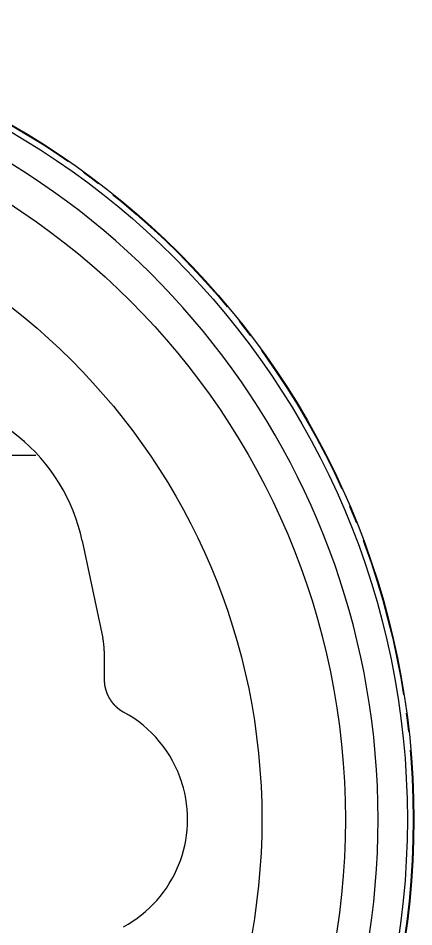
# Model space of a CAD drawing. Extents: x -24 to 358, y 41 to 259.
# Drawn here: x 117.8 to 149.9, y 185.7 to 259.4 of the extents above; entities that cross this region are included whole.
import ezdxf

# ---------------------------------------------------------------- set-up
doc = ezdxf.new("R2010")
doc.units = 0
doc.linetypes.add('CENTER', pattern=[17.5, 13, -1.5, 1.5, -1.5])
doc.layers.get('0').update_dxf_attribs({"linetype": 'CONTINUOUS'})
doc.layers.add('CENTER', color=1, linetype='CENTER')

msp = doc.modelspace()

# ---------------------------------------------------------------- linework, layer by layer
at = {"color": 7, "linetype": 'CONTINUOUS'}
for p, q in [((118.379, 225.1), (118.373, 225.106)), ((119.289, 223.96), (92.906, 223.96)), ((123.034, 217.044), (124.712, 209.15)), ((124.82, 208.128), (124.82, 205.791))]:
    msp.add_line(p, q, dxfattribs=at)
at = {"color": 7}
msp.add_polyline3d([(124.82, 205.791, 0), (124.82, 205.782, 0), (124.82, 205.774, 0), (124.82, 205.765, 0), (124.82, 205.757, 0), (124.82, 205.749, 0), (124.82, 205.74, 0), (124.82, 205.732, 0), (124.821, 205.723, 0), (124.821, 205.715, 0), (124.821, 205.707, 0), (124.821, 205.698, 0), (124.821, 205.69, 0), (124.822, 205.681, 0), (124.822, 205.673, 0), (124.822, 205.665, 0), (124.823, 205.656, 0), (124.823, 205.648, 0), (124.824, 205.639, 0), (124.824, 205.631, 0), (124.824, 205.623, 0), (124.825, 205.614, 0), (124.825, 205.606, 0), (124.826, 205.597, 0), (124.827, 205.589, 0), (124.827, 205.581, 0), (124.828, 205.572, 0), (124.828, 205.564, 0), (124.829, 205.556, 0), (124.83, 205.547, 0), (124.83, 205.539, 0), (124.831, 205.53, 0), (124.832, 205.522, 0), (124.833, 205.514, 0), (124.833, 205.505, 0), (124.834, 205.497, 0), (124.835, 205.489, 0), (124.836, 205.48, 0), (124.837, 205.472, 0), (124.838, 205.463, 0), (124.839, 205.455, 0), (124.84, 205.447, 0), (124.841, 205.438, 0), (124.842, 205.43, 0), (124.843, 205.422, 0), (124.844, 205.413, 0), (124.845, 205.405, 0), (124.846, 205.397, 0), (124.847, 205.388, 0), (124.848, 205.38, 0), (124.849, 205.372, 0), (124.85, 205.363, 0), (124.852, 205.355, 0), (124.853, 205.347, 0), (124.854, 205.338, 0), (124.855, 205.33, 0), (124.857, 205.322, 0), (124.858, 205.314, 0), (124.859, 205.305, 0), (124.861, 205.297, 0), (124.862, 205.289, 0), (124.863, 205.28, 0), (124.865, 205.272, 0), (124.866, 205.264, 0), (124.868, 205.256, 0), (124.869, 205.247, 0), (124.871, 205.239, 0), (124.872, 205.231, 0), (124.874, 205.222, 0), (124.876, 205.214, 0), (124.877, 205.206, 0), (124.879, 205.198, 0), (124.881, 205.189, 0), (124.882, 205.181, 0), (124.884, 205.173, 0), (124.886, 205.165, 0), (124.888, 205.157, 0), (124.889, 205.148, 0), (124.891, 205.14, 0), (124.893, 205.132, 0), (124.895, 205.124, 0), (124.897, 205.116, 0), (124.899, 205.107, 0), (124.901, 205.099, 0), (124.902, 205.091, 0), (124.904, 205.083, 0), (124.906, 205.075, 0), (124.908, 205.067, 0), (124.91, 205.058, 0), (124.913, 205.05, 0), (124.915, 205.042, 0), (124.917, 205.034, 0), (124.919, 205.026, 0), (124.921, 205.018, 0), (124.923, 205.01, 0), (124.925, 205.001, 0), (124.928, 204.993, 0), (124.93, 204.985, 0), (124.932, 204.977, 0), (124.934, 204.969, 0), (124.937, 204.961, 0), (124.939, 204.953, 0), (124.941, 204.945, 0), (124.944, 204.937, 0), (124.946, 204.929, 0), (124.949, 204.921, 0), (124.951, 204.913, 0), (124.954, 204.905, 0), (124.956, 204.897, 0), (124.959, 204.889, 0), (124.961, 204.881, 0), (124.964, 204.873, 0), (124.966, 204.865, 0), (124.969, 204.857, 0), (124.972, 204.849, 0), (124.974, 204.841, 0), (124.977, 204.833, 0), (124.98, 204.825, 0), (124.982, 204.817, 0), (124.985, 204.809, 0), (124.988, 204.801, 0), (124.991, 204.793, 0), (124.993, 204.785, 0), (124.996, 204.777, 0), (124.999, 204.769, 0), (125.002, 204.761, 0), (125.005, 204.753, 0), (125.008, 204.745, 0), (125.011, 204.738, 0), (125.014, 204.73, 0), (125.017, 204.722, 0), (125.02, 204.714, 0), (125.023, 204.706, 0), (125.026, 204.698, 0), (125.029, 204.691, 0), (125.032, 204.683, 0), (125.035, 204.675, 0), (125.038, 204.667, 0), (125.041, 204.659, 0), (125.044, 204.652, 0), (125.048, 204.644, 0), (125.051, 204.636, 0), (125.054, 204.628, 0), (125.057, 204.621, 0), (125.061, 204.613, 0), (125.064, 204.605, 0), (125.067, 204.597, 0), (125.071, 204.59, 0), (125.074, 204.582, 0), (125.077, 204.574, 0), (125.081, 204.567, 0), (125.084, 204.559, 0), (125.088, 204.551, 0), (125.091, 204.544, 0), (125.095, 204.536, 0), (125.098, 204.528, 0), (125.102, 204.521, 0), (125.105, 204.513, 0), (125.109, 204.505, 0), (125.113, 204.498, 0), (125.116, 204.49, 0), (125.12, 204.483, 0), (125.124, 204.475, 0), (125.127, 204.468, 0), (125.131, 204.46, 0), (125.135, 204.453, 0), (125.138, 204.445, 0), (125.142, 204.438, 0), (125.146, 204.43, 0), (125.15, 204.423, 0), (125.154, 204.415, 0), (125.158, 204.408, 0), (125.161, 204.4, 0), (125.165, 204.393, 0), (125.169, 204.385, 0), (125.173, 204.378, 0), (125.177, 204.37, 0), (125.181, 204.363, 0), (125.185, 204.356, 0), (125.189, 204.348, 0), (125.193, 204.341, 0), (125.197, 204.334, 0), (125.201, 204.326, 0), (125.206, 204.319, 0), (125.21, 204.312, 0), (125.214, 204.304, 0), (125.218, 204.297, 0), (125.222, 204.29, 0), (125.226, 204.282, 0), (125.231, 204.275, 0), (125.235, 204.268, 0), (125.239, 204.261, 0), (125.244, 204.253, 0), (125.248, 204.246, 0), (125.252, 204.239, 0), (125.257, 204.232, 0), (125.261, 204.225, 0), (125.265, 204.218, 0), (125.27, 204.21, 0), (125.274, 204.203, 0), (125.279, 204.196, 0), (125.283, 204.189, 0), (125.288, 204.182, 0), (125.292, 204.175, 0), (125.297, 204.168, 0), (125.301, 204.161, 0), (125.306, 204.154, 0), (125.31, 204.147, 0), (125.315, 204.14, 0), (125.32, 204.133, 0), (125.324, 204.126, 0), (125.329, 204.119, 0), (125.334, 204.112, 0), (125.338, 204.105, 0), (125.343, 204.098, 0), (125.348, 204.091, 0), (125.353, 204.084, 0), (125.357, 204.077, 0), (125.362, 204.07, 0), (125.367, 204.063, 0), (125.372, 204.056, 0), (125.377, 204.049, 0), (125.382, 204.043, 0), (125.387, 204.036, 0), (125.392, 204.029, 0), (125.396, 204.022, 0), (125.401, 204.015, 0), (125.406, 204.009, 0), (125.411, 204.002, 0), (125.416, 203.995, 0), (125.421, 203.988, 0), (125.427, 203.982, 0), (125.432, 203.975, 0), (125.437, 203.968, 0), (125.442, 203.962, 0), (125.447, 203.955, 0), (125.452, 203.948, 0), (125.457, 203.942, 0), (125.462, 203.935, 0), (125.468, 203.929, 0), (125.473, 203.922, 0), (125.478, 203.915, 0), (125.483, 203.909, 0), (125.489, 203.902, 0), (125.494, 203.896, 0), (125.499, 203.889, 0), (125.505, 203.883, 0), (125.51, 203.876, 0), (125.515, 203.87, 0), (125.521, 203.863, 0), (125.526, 203.857, 0), (125.532, 203.851, 0), (125.537, 203.844, 0), (125.543, 203.838, 0), (125.548, 203.831, 0), (125.554, 203.825, 0), (125.559, 203.819, 0), (125.565, 203.812, 0), (125.57, 203.806, 0), (125.576, 203.8, 0), (125.581, 203.793, 0), (125.587, 203.787, 0), (125.593, 203.781, 0), (125.598, 203.775, 0), (125.604, 203.768, 0), (125.609, 203.762, 0), (125.615, 203.756, 0), (125.621, 203.75, 0), (125.627, 203.744, 0), (125.632, 203.738, 0), (125.638, 203.732, 0), (125.644, 203.725, 0), (125.65, 203.719, 0), (125.656, 203.713, 0), (125.661, 203.707, 0), (125.667, 203.701, 0), (125.673, 203.695, 0), (125.679, 203.689, 0), (125.685, 203.683, 0), (125.691, 203.677, 0), (125.697, 203.671, 0), (125.703, 203.665, 0), (125.709, 203.659, 0), (125.715, 203.653, 0), (125.721, 203.648, 0), (125.727, 203.642, 0), (125.733, 203.636, 0), (125.739, 203.63, 0), (125.745, 203.624, 0), (125.751, 203.618, 0), (125.757, 203.613, 0), (125.763, 203.607, 0), (125.769, 203.601, 0), (125.775, 203.595, 0), (125.781, 203.59, 0), (125.788, 203.584, 0), (125.794, 203.578, 0), (125.8, 203.573, 0), (125.806, 203.567, 0), (125.812, 203.561, 0), (125.819, 203.556, 0), (125.825, 203.55, 0), (125.831, 203.544, 0), (125.838, 203.539, 0), (125.844, 203.533, 0), (125.85, 203.528, 0), (125.857, 203.522, 0), (125.863, 203.517, 0), (125.869, 203.511, 0), (125.876, 203.506, 0), (125.882, 203.5, 0), (125.889, 203.495, 0), (125.895, 203.49, 0), (125.901, 203.484, 0), (125.908, 203.479, 0), (125.914, 203.474, 0), (125.921, 203.468, 0), (125.927, 203.463, 0), (125.934, 203.458, 0), (125.941, 203.452, 0), (125.947, 203.447, 0), (125.954, 203.442, 0), (125.96, 203.437, 0), (125.967, 203.431, 0), (125.973, 203.426, 0), (125.98, 203.421, 0), (125.987, 203.416, 0), (125.993, 203.411, 0), (126, 203.406, 0), (126.007, 203.401, 0), (126.013, 203.396, 0), (126.02, 203.39, 0), (126.027, 203.385, 0), (126.034, 203.38, 0), (126.04, 203.375, 0), (126.047, 203.37, 0), (126.054, 203.366, 0), (126.061, 203.361, 0), (126.068, 203.356, 0), (126.074, 203.351, 0), (126.081, 203.346, 0), (126.088, 203.341, 0), (126.095, 203.336, 0), (126.102, 203.331, 0), (126.109, 203.327, 0), (126.116, 203.322, 0), (126.123, 203.317, 0), (126.13, 203.312, 0), (126.137, 203.308, 0), (126.144, 203.303, 0), (126.15, 203.298, 0), (126.157, 203.293, 0), (126.164, 203.289, 0), (126.172, 203.284, 0), (126.179, 203.28, 0), (126.186, 203.275, 0), (126.193, 203.27, 0), (126.2, 203.266, 0), (126.207, 203.261, 0), (126.214, 203.257, 0), (126.221, 203.252, 0), (126.228, 203.248, 0), (126.235, 203.243, 0), (126.242, 203.239, 0), (126.25, 203.235, 0), (126.257, 203.23, 0), (126.264, 203.226, 0), (126.271, 203.221, 0), (126.278, 203.217, 0), (126.286, 203.213, 0), (126.293, 203.209, 0), (126.3, 203.204, 0), (126.307, 203.2, 0), (126.314, 203.196, 0), (126.322, 203.192, 0), (126.329, 203.187, 0), (126.336, 203.183, 0), (126.344, 203.179, 0), (126.351, 203.175, 0), (126.358, 203.171, 0), (126.366, 203.167, 0), (126.373, 203.163, 0), (126.38, 203.159, 0), (126.388, 203.155, 0)], dxfattribs=at)
at = {"color": 7, "linetype": 'CONTINUOUS'}
for centre, radius in [((84.906, 194.443), 65), ((84.907, 194.443), 64.475), ((84.906, 194.443), 59.457), ((84.907, 194.443), 52.688)]:
    msp.add_circle(centre, radius, dxfattribs=at)
for centre, radius, start, end in [((84.583, 194.443), 62.428, 283.64418, 76.35581), ((108.447, 213.943), 14.913, 50.91858, 90), ((108.447, 213.943), 14.913, 12, 50.91858), ((108.446, 213.943), 14.913, 44.48425, 44.51735), ((119.906, 208.128), 4.913, 0, 12), ((121.657, 194.443), 9.913, 17.56307, 61.49381), ((121.657, 194.443), 9.913, 298.50619, 17.51086), ((121.657, 194.443), 9.913, 17.51086, 17.56307), ((121.657, 194.443), 9.913, 342.43693, 342.48914)]:
    msp.add_arc(centre, radius, start, end, dxfattribs=at)
at = {"layer": 'CENTER', "color": 1, "linetype": 'CENTER'}
msp.add_circle((84.906, 194.443), 64.95, dxfattribs=at)

doc.saveas('drawing.dxf')
